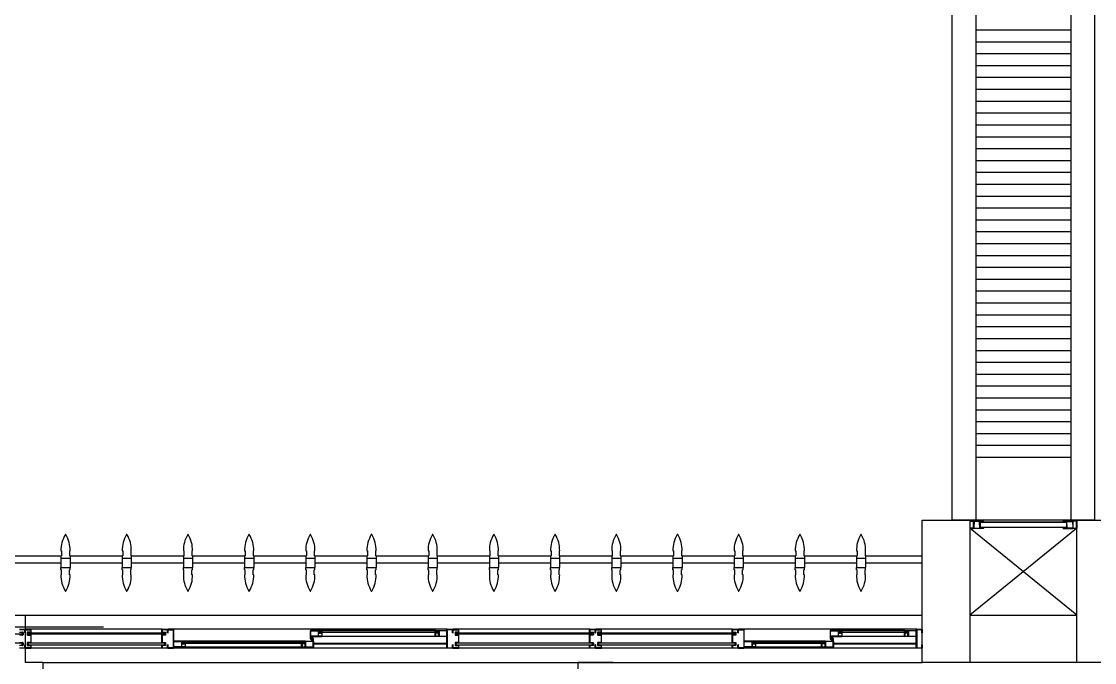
# Model space of a CAD drawing. Header units: millimetres. Extents: x 1887 to 2405, y 1100 to 1335.
# Drawn here: x 2138.969 to 2143.485, y 1243.448 to 1246.149 of the extents above; entities that cross this region are included whole.
import ezdxf

# ---------------------------------------------------------------- set-up
doc = ezdxf.new("R2010")
doc.units = ezdxf.units.MM
doc.linetypes.add('HIDDEN', pattern=[0.375, 0.25, -0.125])
for name, color, linetype in [('AR- ALV1', 235, 'Continuous'), ('AR-ALV', 2, 'Continuous'), ('AR-BRISES', 1, 'Continuous'), ('AR-ESQ', 1, 'Continuous'), ('AR-ESTC', 3, 'Continuous'), ('AR-PEITORIL', 1, 'Continuous'), ('AR-PISO', 1, 'Continuous'), ('AR-SHAFT', 1, 'Continuous'), ('BR-PAINEL', 1, 'Continuous'), ('BR-SUPORTE', 1, 'Continuous'), ('DT-ESQ-BAGUETE-C', 2, 'Continuous'), ('DT-ESQ-BAGUETE-V', 1, 'Continuous'), ('DT-ESQ-CHAPA DOBRADA-V', 1, 'Continuous'), ('DT-ESQ-MARCO-V', 1, 'Continuous'), ('DT-ESQ-PERFIL CADEIRA-C', 2, 'Continuous'), ('DT-ESQ-PERFIL CADEIRA-V', 1, 'Continuous'), ('DT-ESQ-PERFIL U SIMPLES-C', 2, 'Continuous'), ('DT-ESQ-PERFIL U-C', 2, 'Continuous'), ('DT-ESQ-PERFIL U-V', 1, 'Continuous'), ('DT-ESQ-VENEZIANA-C', 2, 'Continuous'), ('DT-ESQ-VENEZIANA-V', 2, 'Continuous'), ('DT-ESQ-VIDRO-C', 2, 'Continuous'), ('DT-ESQ-VIDRO-PROJ', 1, 'HIDDEN'), ('DT-ESQ-VIDRO-V', 2, 'Continuous'), ('insercao', 4, 'Continuous')]:
    doc.layers.add(name, color=color, linetype=linetype)

# ---------------------------------------------------------------- blocks, each defined once
blk = doc.blocks.new('DET-GS-COBERTURA')
at = {"layer": 'AR-PISO', "linetype": 'Continuous'}
for p, q in [((210.8676, -520.5739), (210.8676, -523.9389)), ((210.9676, -520.5739), (210.9676, -523.9389)), ((211.3676, -520.5739), (211.3676, -523.9389)), ((211.4676, -520.5739), (211.4676, -523.9389)), ((210.9676, -521.8739), (211.3676, -521.8739)), ((210.9676, -521.9239), (211.3676, -521.9239)), ((210.9676, -521.9739), (211.3676, -521.9739)), ((210.9676, -522.0239), (211.3676, -522.0239)), ((210.9676, -522.0739), (211.3676, -522.0739)), ((210.9676, -522.1239), (211.3676, -522.1239)), ((210.9676, -522.1739), (211.3676, -522.1739)), ((210.9676, -522.2239), (211.3676, -522.2239)), ((210.9676, -522.2739), (211.3676, -522.2739)), ((210.9676, -522.3239), (211.3676, -522.3239)), ((210.9676, -522.3739), (211.3676, -522.3739)), ((210.9676, -522.4239), (211.3676, -522.4239)), ((210.9676, -522.4739), (211.3676, -522.4739)), ((210.9676, -522.5239), (211.3676, -522.5239)), ((210.9676, -522.5739), (211.3676, -522.5739)), ((210.9676, -522.6239), (211.3676, -522.6239)), ((210.9676, -522.6739), (211.3676, -522.6739)), ((210.9676, -522.7239), (211.3676, -522.7239)), ((210.9676, -522.7739), (211.3676, -522.7739)), ((210.9676, -522.8239), (211.3676, -522.8239)), ((210.9676, -522.8739), (211.3676, -522.8739)), ((210.9676, -522.9239), (211.3676, -522.9239)), ((210.9676, -522.9739), (211.3676, -522.9739)), ((210.9676, -523.0239), (211.3676, -523.0239)), ((210.9676, -523.0739), (211.3676, -523.0739)), ((210.9676, -523.1239), (211.3676, -523.1239)), ((210.9676, -523.1739), (211.3676, -523.1739)), ((210.9676, -523.2239), (211.3676, -523.2239)), ((210.9676, -523.2739), (211.3676, -523.2739)), ((210.9676, -523.3239), (211.3676, -523.3239)), ((210.9676, -523.3739), (211.3676, -523.3739)), ((210.9676, -523.4239), (211.3676, -523.4239)), ((210.9676, -523.4739), (211.3676, -523.4739)), ((210.9676, -523.5239), (211.3676, -523.5239)), ((210.9676, -523.5739), (211.3676, -523.5739)), ((210.9676, -523.6239), (211.3676, -523.6239)), ((210.9676, -523.6739), (211.3676, -523.6739)), ((211.4676, -523.9389), (210.8676, -523.9389))]:
    blk.add_line(p, q, dxfattribs=at)
blk = doc.blocks.new('EF21-P')
at = {"layer": 'DT-ESQ-BAGUETE-C', "ltscale": 0.1}
for points in [[(0.4225, -0.08), (0.409, -0.08), (0.409, -0.0785), (0.422, -0.0785, 0.414214), (0.4225, -0.078), (0.4225, -0.067, 0.414214), (0.422, -0.0665), (0.409, -0.0665), (0.409, -0.065), (0.4225, -0.065, -0.414214), (0.424, -0.0665), (0.424, -0.0785, -0.414214)], [(0.7015, -0.08), (0.715, -0.08), (0.715, -0.0785), (0.702, -0.0785, -0.414214), (0.7015, -0.078), (0.7015, -0.067, -0.414214), (0.702, -0.0665), (0.715, -0.0665), (0.715, -0.065), (0.7015, -0.065, 0.414214), (0.7, -0.0665), (0.7, -0.0785, 0.414214)], [(2.61, -0.08), (2.5965, -0.08), (2.5965, -0.0785), (2.6095, -0.0785, 0.414214), (2.61, -0.078), (2.61, -0.067, 0.414214), (2.6095, -0.0665), (2.5965, -0.0665), (2.5965, -0.065), (2.61, -0.065, -0.414214), (2.6115, -0.0665), (2.6115, -0.0785, -0.414214)], [(3.1015, -0.08), (3.115, -0.08), (3.115, -0.0785), (3.102, -0.0785, -0.414214), (3.1015, -0.078), (3.1015, -0.067, -0.414214), (3.102, -0.0665), (3.115, -0.0665), (3.115, -0.065), (3.1015, -0.065, 0.414214), (3.1, -0.0665), (3.1, -0.0785, 0.414214)], [(0.0735, -0.125), (0.06, -0.125), (0.06, -0.1235), (0.073, -0.1235, 0.414214), (0.0735, -0.123), (0.0735, -0.112, 0.414214), (0.073, -0.1115), (0.06, -0.1115), (0.06, -0.11), (0.0735, -0.11, -0.414214), (0.075, -0.1115), (0.075, -0.1235, -0.414214)], [(0.339, -0.125), (0.3525, -0.125), (0.3525, -0.1235), (0.3395, -0.1235, -0.414214), (0.339, -0.123), (0.339, -0.112, -0.414214), (0.3395, -0.1115), (0.3525, -0.1115), (0.3525, -0.11), (0.339, -0.11, 0.414214), (0.3375, -0.1115), (0.3375, -0.1235, 0.414214)], [(2.0485, -0.125), (2.035, -0.125), (2.035, -0.1235), (2.048, -0.1235, 0.414214), (2.0485, -0.123), (2.0485, -0.112, 0.414214), (2.048, -0.1115), (2.035, -0.1115), (2.035, -0.11), (2.0485, -0.11, -0.414214), (2.05, -0.1115), (2.05, -0.1235, -0.414214)], [(2.5265, -0.125), (2.54, -0.125), (2.54, -0.1235), (2.527, -0.1235, -0.414214), (2.5265, -0.123), (2.5265, -0.112, -0.414214), (2.527, -0.1115), (2.54, -0.1115), (2.54, -0.11), (2.5265, -0.11, 0.414214), (2.525, -0.1115), (2.525, -0.1235, 0.414214)]]:
    blk.add_lwpolyline(points, format="xyb", close=True, dxfattribs=at)
at = {"layer": 'DT-ESQ-BAGUETE-V', "ltscale": 0.1}
for p, q in [((0.4225, -0.065), (0.7015, -0.065)), ((2.61, -0.065), (3.1015, -0.065)), ((0.0735, -0.11), (0.339, -0.11)), ((2.0485, -0.11), (2.5265, -0.11))]:
    blk.add_line(p, q, dxfattribs=at)
at = {"layer": 'DT-ESQ-CHAPA DOBRADA-V', "ltscale": 0.1}
for p, q in [((0.025, -0.077), (0.374, -0.077)), ((0.025, -0.08), (0.374, -0.08)), ((2, -0.077), (2.5615, -0.077)), ((2, -0.08), (2.5615, -0.08))]:
    blk.add_line(p, q, dxfattribs=at)
at = {"layer": 'DT-ESQ-MARCO-V', "ltscale": 0.1}
for p, q in [((0.7985, -0.06), (1.3515, -0.06)), ((1.3985, -0.06), (1.9515, -0.06)), ((3.1985, -0.06), (3.7515, -0.06)), ((0.7985, -0.14), (1.3515, -0.14)), ((1.3985, -0.14), (1.9515, -0.14)), ((3.1985, -0.14), (3.7515, -0.14))]:
    blk.add_line(p, q, dxfattribs=at)
at = {"layer": 'DT-ESQ-PERFIL CADEIRA-C', "ltscale": 0.1}
for p, q in [((0.376, -0.0885), (0.4225, -0.0885)), ((0.75, -0.0885), (0.7015, -0.0885)), ((2.5635, -0.0885), (2.61, -0.0885)), ((3.15, -0.0885), (3.1015, -0.0885)), ((0.025, -0.1335), (0.0735, -0.1335)), ((0.3855, -0.1335), (0.339, -0.1335)), ((2, -0.1335), (2.0485, -0.1335)), ((2.573, -0.1335), (2.5265, -0.1335))]:
    blk.add_line(p, q, dxfattribs=at)
for points in [[(0.4225, -0.087, -1), (0.4225, -0.09), (0.376, -0.09, -0.414214), (0.374, -0.088), (0.374, -0.067, -0.414214), (0.376, -0.065), (0.4075, -0.065, -0.414214), (0.409, -0.0665), (0.409, -0.087)], [(0.409, -0.0885, -0.198913), (0.4079, -0.0881, -0.198913), (0.4075, -0.087), (0.4075, -0.067, 0.414214), (0.407, -0.0665), (0.376, -0.0665, 0.414214), (0.3755, -0.067), (0.3755, -0.088, 0.414214), (0.376, -0.0885)], [(0.7015, -0.09), (0.75, -0.09), (0.75, -0.0885), (0.715, -0.0885, 0.198912), (0.7161, -0.0881, 0.198913), (0.7165, -0.087), (0.7165, -0.067, -0.414214), (0.717, -0.0665), (0.75, -0.0665), (0.75, -0.065), (0.7165, -0.065, 0.414214), (0.715, -0.0665), (0.715, -0.0785), (0.715, -0.08), (0.715, -0.087), (0.7015, -0.087, 1)], [(2.61, -0.087, -1), (2.61, -0.09), (2.5635, -0.09, -0.414214), (2.5615, -0.088), (2.5615, -0.067, -0.414214), (2.5635, -0.065), (2.595, -0.065, -0.414214), (2.5965, -0.0665), (2.5965, -0.087)], [(2.5965, -0.0885, -0.198913), (2.5954, -0.0881, -0.198913), (2.595, -0.087), (2.595, -0.067, 0.414214), (2.5945, -0.0665), (2.5635, -0.0665, 0.414214), (2.563, -0.067), (2.563, -0.088, 0.414214), (2.5635, -0.0885)], [(3.1015, -0.09), (3.15, -0.09), (3.15, -0.0885), (3.115, -0.0885, 0.198912), (3.1161, -0.0881, 0.198913), (3.1165, -0.087), (3.1165, -0.067, -0.414214), (3.117, -0.0665), (3.15, -0.0665), (3.15, -0.065), (3.1165, -0.065, 0.414214), (3.115, -0.0665), (3.115, -0.0785), (3.115, -0.08), (3.115, -0.087), (3.1015, -0.087, 1)], [(0.0735, -0.135), (0.025, -0.135), (0.025, -0.1335), (0.06, -0.1335, -0.198912), (0.0589, -0.1331, -0.198913), (0.0585, -0.132), (0.0585, -0.112, 0.414214), (0.058, -0.1115), (0.025, -0.1115), (0.025, -0.11), (0.0585, -0.11, -0.414214), (0.06, -0.1115), (0.06, -0.1235), (0.06, -0.125), (0.06, -0.132), (0.0735, -0.132, -1)], [(0.339, -0.132, 1), (0.339, -0.135), (0.3855, -0.135, 0.414214), (0.3875, -0.133), (0.3875, -0.112, 0.414214), (0.3855, -0.11), (0.354, -0.11, 0.414214), (0.3525, -0.1115), (0.3525, -0.132)], [(0.3525, -0.1335, 0.198913), (0.3536, -0.1331, 0.198913), (0.354, -0.132), (0.354, -0.112, -0.414214), (0.3545, -0.1115), (0.3855, -0.1115, -0.414214), (0.386, -0.112), (0.386, -0.133, -0.414214), (0.3855, -0.1335)], [(2.0485, -0.135), (2, -0.135), (2, -0.1335), (2.035, -0.1335, -0.198912), (2.0339, -0.1331, -0.198913), (2.0335, -0.132), (2.0335, -0.112, 0.414214), (2.033, -0.1115), (2, -0.1115), (2, -0.11), (2.0335, -0.11, -0.414214), (2.035, -0.1115), (2.035, -0.1235), (2.035, -0.125), (2.035, -0.132), (2.0485, -0.132, -1)], [(2.5265, -0.132, 1), (2.5265, -0.135), (2.573, -0.135, 0.414214), (2.575, -0.133), (2.575, -0.112, 0.414214), (2.573, -0.11), (2.5415, -0.11, 0.414214), (2.54, -0.1115), (2.54, -0.132)], [(2.54, -0.1335, 0.198913), (2.5411, -0.1331, 0.198913), (2.5415, -0.132), (2.5415, -0.112, -0.414214), (2.542, -0.1115), (2.573, -0.1115, -0.414214), (2.5735, -0.112), (2.5735, -0.133, -0.414214), (2.573, -0.1335)]]:
    blk.add_lwpolyline(points, format="xyb", close=True, dxfattribs=at)
at = {"layer": 'DT-ESQ-PERFIL CADEIRA-V', "ltscale": 0.1}
for p, q in [((0.4075, -0.09), (0.7015, -0.09)), ((2.595, -0.09), (3.1015, -0.09)), ((0.0735, -0.135), (0.339, -0.135)), ((2.0485, -0.135), (2.5265, -0.135))]:
    blk.add_line(p, q, dxfattribs=at)
at = {"layer": 'DT-ESQ-PERFIL U SIMPLES-C', "ltscale": 0.1}
for points in [[(0.376, -0.102), (0.384, -0.102), (0.384, -0.1005), (0.376, -0.1005, -0.414214), (0.3755, -0.1), (0.3755, -0.092, -0.414214), (0.376, -0.0915), (0.384, -0.0915), (0.384, -0.09), (0.376, -0.09, 0.414214), (0.374, -0.092), (0.374, -0.1, 0.414214)], [(2.5635, -0.102), (2.5715, -0.102), (2.5715, -0.1005), (2.5635, -0.1005, -0.414214), (2.563, -0.1), (2.563, -0.092, -0.414214), (2.5635, -0.0915), (2.5715, -0.0915), (2.5715, -0.09), (2.5635, -0.09, 0.414214), (2.5615, -0.092), (2.5615, -0.1, 0.414214)], [(0.3855, -0.098), (0.3775, -0.098), (0.3775, -0.0995), (0.3855, -0.0995, -0.414214), (0.386, -0.1), (0.386, -0.108, -0.414214), (0.3855, -0.1085), (0.3775, -0.1085), (0.3775, -0.11), (0.3855, -0.11, 0.414214), (0.3875, -0.108), (0.3875, -0.1, 0.414214)], [(2.573, -0.098), (2.565, -0.098), (2.565, -0.0995), (2.573, -0.0995, -0.414214), (2.5735, -0.1), (2.5735, -0.108, -0.414214), (2.573, -0.1085), (2.565, -0.1085), (2.565, -0.11), (2.573, -0.11, 0.414214), (2.575, -0.108), (2.575, -0.1, 0.414214)]]:
    blk.add_lwpolyline(points, format="xyb", close=True, dxfattribs=at)
at = {"layer": 'DT-ESQ-PERFIL U-C', "ltscale": 0.1}
for points in [[(0, -0.0615, -0.414214), (0.0015, -0.06), (0.0235, -0.06, -0.414214), (0.025, -0.0615), (0.025, -0.1385, -0.414214), (0.0235, -0.14), (0.0015, -0.14, -0.414214), (0, -0.1385), (0, -0.125), (0.0015, -0.125), (0.0015, -0.138, 0.414214), (0.002, -0.1385), (0.023, -0.1385, 0.414214), (0.0235, -0.138), (0.0235, -0.062, 0.414214), (0.023, -0.0615), (0.002, -0.0615, 0.414214), (0.0015, -0.062), (0.0015, -0.075), (0, -0.075)], [(0.775, -0.0615, 0.414214), (0.7735, -0.06), (0.7515, -0.06, 0.414214), (0.75, -0.0615), (0.75, -0.1385, 0.414214), (0.7515, -0.14), (0.7735, -0.14, 0.414214), (0.775, -0.1385), (0.775, -0.125), (0.7735, -0.125), (0.7735, -0.138, -0.414214), (0.773, -0.1385), (0.752, -0.1385, -0.414214), (0.7515, -0.138), (0.7515, -0.062, -0.414214), (0.752, -0.0615), (0.773, -0.0615, -0.414214), (0.7735, -0.062), (0.7735, -0.075), (0.775, -0.075)], [(0.8, -0.1285), (0.8, -0.1385, -0.414214), (0.7985, -0.14), (0.7765, -0.14, -0.414214), (0.775, -0.1385), (0.775, -0.125), (0.7765, -0.125), (0.7765, -0.138, 0.414214), (0.777, -0.1385), (0.798, -0.1385, 0.414214), (0.7985, -0.138), (0.7985, -0.1285), (0.7855, -0.1285, -0.414214), (0.784, -0.127), (0.784, -0.117, -0.414214), (0.7855, -0.1155), (0.7985, -0.1155), (0.7985, -0.0845), (0.7855, -0.0845, -0.414214), (0.784, -0.083), (0.784, -0.073, -0.414214), (0.7855, -0.0715), (0.7985, -0.0715), (0.7985, -0.062, 0.414214), (0.798, -0.0615), (0.777, -0.0615, 0.414214), (0.7765, -0.062), (0.7765, -0.075), (0.775, -0.075), (0.775, -0.0615, -0.414214), (0.7765, -0.06), (0.7985, -0.06, -0.414214), (0.8, -0.0615), (0.8, -0.0715, -0.414214), (0.7985, -0.073), (0.7855, -0.073), (0.7855, -0.083), (0.7985, -0.083), (0.7985, -0.083, -0.414214), (0.8, -0.0845), (0.8, -0.1155, -0.414214), (0.7985, -0.117), (0.7985, -0.117), (0.7855, -0.117), (0.7855, -0.127), (0.7985, -0.127, -0.414214)], [(1.35, -0.1285), (1.35, -0.1385, 0.414214), (1.3515, -0.14), (1.3735, -0.14, 0.414214), (1.375, -0.1385), (1.375, -0.125), (1.3735, -0.125), (1.3735, -0.138, -0.414214), (1.373, -0.1385), (1.352, -0.1385, -0.414214), (1.3515, -0.138), (1.3515, -0.1285), (1.3645, -0.1285, 0.414214), (1.366, -0.127), (1.366, -0.117, 0.414214), (1.3645, -0.1155), (1.3515, -0.1155), (1.3515, -0.0845), (1.3645, -0.0845, 0.414214), (1.366, -0.083), (1.366, -0.073, 0.414214), (1.3645, -0.0715), (1.3515, -0.0715), (1.3515, -0.062, -0.414214), (1.352, -0.0615), (1.373, -0.0615, -0.414214), (1.3735, -0.062), (1.3735, -0.075), (1.375, -0.075), (1.375, -0.0615, 0.414214), (1.3735, -0.06), (1.3515, -0.06, 0.414214), (1.35, -0.0615), (1.35, -0.0715, 0.414214), (1.3515, -0.073), (1.3645, -0.073), (1.3645, -0.083), (1.3515, -0.083), (1.3515, -0.083, 0.414214), (1.35, -0.0845), (1.35, -0.1155, 0.414214), (1.3515, -0.117), (1.3515, -0.117), (1.3645, -0.117), (1.3645, -0.127), (1.3515, -0.127, 0.414214)], [(1.4, -0.1285), (1.4, -0.1385, -0.414214), (1.3985, -0.14), (1.3765, -0.14, -0.414214), (1.375, -0.1385), (1.375, -0.125), (1.3765, -0.125), (1.3765, -0.138, 0.414214), (1.377, -0.1385), (1.398, -0.1385, 0.414214), (1.3985, -0.138), (1.3985, -0.1285), (1.3855, -0.1285, -0.414214), (1.384, -0.127), (1.384, -0.117, -0.414214), (1.3855, -0.1155), (1.3985, -0.1155), (1.3985, -0.0845), (1.3855, -0.0845, -0.414214), (1.384, -0.083), (1.384, -0.073, -0.414214), (1.3855, -0.0715), (1.3985, -0.0715), (1.3985, -0.062, 0.414214), (1.398, -0.0615), (1.377, -0.0615, 0.414214), (1.3765, -0.062), (1.3765, -0.075), (1.375, -0.075), (1.375, -0.0615, -0.414214), (1.3765, -0.06), (1.3985, -0.06, -0.414214), (1.4, -0.0615), (1.4, -0.0715, -0.414214), (1.3985, -0.073), (1.3855, -0.073), (1.3855, -0.083), (1.3985, -0.083), (1.3985, -0.083, -0.414214), (1.4, -0.0845), (1.4, -0.1155, -0.414214), (1.3985, -0.117), (1.3985, -0.117), (1.3855, -0.117), (1.3855, -0.127), (1.3985, -0.127, -0.414214)], [(1.95, -0.1285), (1.95, -0.1385, 0.414214), (1.9515, -0.14), (1.9735, -0.14, 0.414214), (1.975, -0.1385), (1.975, -0.125), (1.9735, -0.125), (1.9735, -0.138, -0.414214), (1.973, -0.1385), (1.952, -0.1385, -0.414214), (1.9515, -0.138), (1.9515, -0.1285), (1.9645, -0.1285, 0.414214), (1.966, -0.127), (1.966, -0.117, 0.414214), (1.9645, -0.1155), (1.9515, -0.1155), (1.9515, -0.0845), (1.9645, -0.0845, 0.414214), (1.966, -0.083), (1.966, -0.073, 0.414214), (1.9645, -0.0715), (1.9515, -0.0715), (1.9515, -0.062, -0.414214), (1.952, -0.0615), (1.973, -0.0615, -0.414214), (1.9735, -0.062), (1.9735, -0.075), (1.975, -0.075), (1.975, -0.0615, 0.414214), (1.9735, -0.06), (1.9515, -0.06, 0.414214), (1.95, -0.0615), (1.95, -0.0715, 0.414214), (1.9515, -0.073), (1.9645, -0.073), (1.9645, -0.083), (1.9515, -0.083), (1.9515, -0.083, 0.414214), (1.95, -0.0845), (1.95, -0.1155, 0.414214), (1.9515, -0.117), (1.9515, -0.117), (1.9645, -0.117), (1.9645, -0.127), (1.9515, -0.127, 0.414214)], [(1.975, -0.0615, -0.414214), (1.9765, -0.06), (1.9985, -0.06, -0.414214), (2, -0.0615), (2, -0.1385, -0.414214), (1.9985, -0.14), (1.9765, -0.14, -0.414214), (1.975, -0.1385), (1.975, -0.125), (1.9765, -0.125), (1.9765, -0.138, 0.414214), (1.977, -0.1385), (1.998, -0.1385, 0.414214), (1.9985, -0.138), (1.9985, -0.062, 0.414214), (1.998, -0.0615), (1.977, -0.0615, 0.414214), (1.9765, -0.062), (1.9765, -0.075), (1.975, -0.075)], [(3.175, -0.0615, 0.414214), (3.1735, -0.06), (3.1515, -0.06, 0.414214), (3.15, -0.0615), (3.15, -0.1385, 0.414214), (3.1515, -0.14), (3.1735, -0.14, 0.414214), (3.175, -0.1385), (3.175, -0.125), (3.1735, -0.125), (3.1735, -0.138, -0.414214), (3.173, -0.1385), (3.152, -0.1385, -0.414214), (3.1515, -0.138), (3.1515, -0.062, -0.414214), (3.152, -0.0615), (3.173, -0.0615, -0.414214), (3.1735, -0.062), (3.1735, -0.075), (3.175, -0.075)], [(3.2, -0.1285), (3.2, -0.1385, -0.414214), (3.1985, -0.14), (3.1765, -0.14, -0.414214), (3.175, -0.1385), (3.175, -0.125), (3.1765, -0.125), (3.1765, -0.138, 0.414214), (3.177, -0.1385), (3.198, -0.1385, 0.414214), (3.1985, -0.138), (3.1985, -0.1285), (3.1855, -0.1285, -0.414214), (3.184, -0.127), (3.184, -0.117, -0.414214), (3.1855, -0.1155), (3.1985, -0.1155), (3.1985, -0.0845), (3.1855, -0.0845, -0.414214), (3.184, -0.083), (3.184, -0.073, -0.414214), (3.1855, -0.0715), (3.1985, -0.0715), (3.1985, -0.062, 0.414214), (3.198, -0.0615), (3.177, -0.0615, 0.414214), (3.1765, -0.062), (3.1765, -0.075), (3.175, -0.075), (3.175, -0.0615, -0.414214), (3.1765, -0.06), (3.1985, -0.06, -0.414214), (3.2, -0.0615), (3.2, -0.0715, -0.414214), (3.1985, -0.073), (3.1855, -0.073), (3.1855, -0.083), (3.1985, -0.083), (3.1985, -0.083, -0.414214), (3.2, -0.0845), (3.2, -0.1155, -0.414214), (3.1985, -0.117), (3.1985, -0.117), (3.1855, -0.117), (3.1855, -0.127), (3.1985, -0.127, -0.414214)], [(3.75, -0.1285), (3.75, -0.1385, 0.414214), (3.7515, -0.14), (3.7735, -0.14, 0.414214), (3.775, -0.1385), (3.775, -0.125), (3.7735, -0.125), (3.7735, -0.138, -0.414214), (3.773, -0.1385), (3.752, -0.1385, -0.414214), (3.7515, -0.138), (3.7515, -0.1285), (3.7645, -0.1285, 0.414214), (3.766, -0.127), (3.766, -0.117, 0.414214), (3.7645, -0.1155), (3.7515, -0.1155), (3.7515, -0.0845), (3.7645, -0.0845, 0.414214), (3.766, -0.083), (3.766, -0.073, 0.414214), (3.7645, -0.0715), (3.7515, -0.0715), (3.7515, -0.062, -0.414214), (3.752, -0.0615), (3.773, -0.0615, -0.414214), (3.7735, -0.062), (3.7735, -0.075), (3.775, -0.075), (3.775, -0.0615, 0.414214), (3.7735, -0.06), (3.7515, -0.06, 0.414214), (3.75, -0.0615), (3.75, -0.0715, 0.414214), (3.7515, -0.073), (3.7645, -0.073), (3.7645, -0.083), (3.7515, -0.083), (3.7515, -0.083, 0.414214), (3.75, -0.0845), (3.75, -0.1155, 0.414214), (3.7515, -0.117), (3.7515, -0.117), (3.7645, -0.117), (3.7645, -0.127), (3.7515, -0.127, 0.414214)]]:
    blk.add_lwpolyline(points, format="xyb", close=True, dxfattribs=at)
at = {"layer": 'DT-ESQ-PERFIL U-V', "ltscale": 0.1}
for p, q in [((0.0235, -0.06), (0.7515, -0.06)), ((1.9985, -0.06), (3.1515, -0.06)), ((0.0235, -0.14), (0.7515, -0.14)), ((1.9985, -0.14), (3.1515, -0.14))]:
    blk.add_line(p, q, dxfattribs=at)
at = {"layer": 'DT-ESQ-VIDRO-C', "ltscale": 0.1}
for points in [[(0.7125, -0.085), (0.7125, -0.082), (0.4115, -0.082), (0.4115, -0.085)], [(1.3625, -0.081), (1.3625, -0.075), (0.7875, -0.075), (0.7875, -0.081)], [(1.9625, -0.081), (1.9625, -0.075), (1.3875, -0.075), (1.3875, -0.081)], [(3.1125, -0.085), (3.1125, -0.082), (2.599, -0.082), (2.599, -0.085)], [(3.7625, -0.081), (3.7625, -0.075), (3.1875, -0.075), (3.1875, -0.081)], [(0.063, -0.13), (0.063, -0.127), (0.3495, -0.127), (0.3495, -0.13)], [(2.038, -0.13), (2.038, -0.127), (2.537, -0.127), (2.537, -0.13)]]:
    blk.add_lwpolyline(points, close=True, dxfattribs=at)
at = {"layer": 'DT-ESQ-VIDRO-PROJ', "ltscale": 0.1}
for points in [[(3.7985, -0.14), (3.7765, -0.14, -0.414214), (3.775, -0.1385), (3.775, -0.125), (3.7765, -0.125), (3.7765, -0.138, 0.414214), (3.777, -0.1385), (3.798, -0.1385, 0.414214)], [(3.7985, -0.1285), (3.7855, -0.1285, -0.414214), (3.784, -0.127), (3.784, -0.117, -0.414214), (3.7855, -0.1155), (3.7985, -0.1155)], [(3.7985, -0.0845), (3.7855, -0.0845, -0.414214), (3.784, -0.083), (3.784, -0.073, -0.414214), (3.7855, -0.0715), (3.7985, -0.0715)], [(3.798, -0.0615), (3.777, -0.0615, 0.414214), (3.7765, -0.062), (3.7765, -0.075), (3.775, -0.075), (3.775, -0.0615, -0.414214), (3.7765, -0.06), (3.7985, -0.06, -0.414214)], [(3.7985, -0.117), (3.7855, -0.117), (3.7855, -0.127), (3.7985, -0.127, -0.414214)]]:
    blk.add_lwpolyline(points, format="xyb", dxfattribs=at)
blk.add_lwpolyline([(3.7985, -0.073), (3.7855, -0.073), (3.7855, -0.083), (3.7985, -0.083)], dxfattribs=at)
for points in [[(4.3625, -0.081), (4.3625, -0.075), (3.7875, -0.075), (3.7875, -0.081)], [(4.3625, -0.119), (4.3625, -0.125), (3.7875, -0.125), (3.7875, -0.119)]]:
    blk.add_lwpolyline(points, close=True, dxfattribs=at)
at = {"layer": 'DT-ESQ-VIDRO-V', "ltscale": 0.1}
for points in [[(1.3625, -0.119), (1.3625, -0.125), (0.7875, -0.125), (0.7875, -0.119)], [(1.9625, -0.119), (1.9625, -0.125), (1.3875, -0.125), (1.3875, -0.119)], [(3.7625, -0.119), (3.7625, -0.125), (3.1875, -0.125), (3.1875, -0.119)]]:
    blk.add_lwpolyline(points, close=True, dxfattribs=at)
blk = doc.blocks.new('BR-MODULO8')
at = {"layer": 'BR-PAINEL'}
for p, q in [((-3.6242, 0.27), (-3.6217, 0.27)), ((-3.6242, 0.25), (-3.6242, 0.24)), ((-3.6242, 0.25), (-3.6217, 0.25)), ((-3.6242, 0.24), (-3.5858, 0.24)), ((-3.6242, 0.24), (-3.6242, 0.2)), ((-3.6217, 0.27), (-3.6217, 0.25)), ((-3.5883, 0.27), (-3.5883, 0.25)), ((-3.5858, 0.27), (-3.5883, 0.27)), ((-3.5858, 0.25), (-3.5883, 0.25)), ((-3.5858, 0.25), (-3.5858, 0.24)), ((-3.5858, 0.24), (-3.5858, 0.2)), ((-3.3667, 0.27), (-3.3642, 0.27)), ((-3.3667, 0.25), (-3.3667, 0.24)), ((-3.3667, 0.25), (-3.3642, 0.25)), ((-3.3667, 0.24), (-3.3283, 0.24)), ((-3.3667, 0.24), (-3.3667, 0.2)), ((-3.3642, 0.27), (-3.3642, 0.25)), ((-3.3308, 0.27), (-3.3308, 0.25)), ((-3.3283, 0.27), (-3.3308, 0.27)), ((-3.3283, 0.25), (-3.3308, 0.25)), ((-3.3283, 0.25), (-3.3283, 0.24)), ((-3.3283, 0.24), (-3.3283, 0.2)), ((-3.1092, 0.27), (-3.1067, 0.27)), ((-3.1092, 0.25), (-3.1092, 0.24)), ((-3.1092, 0.25), (-3.1067, 0.25)), ((-3.1092, 0.24), (-3.0708, 0.24)), ((-3.1092, 0.24), (-3.1092, 0.2)), ((-3.1067, 0.27), (-3.1067, 0.25)), ((-3.0733, 0.27), (-3.0733, 0.25)), ((-3.0708, 0.27), (-3.0733, 0.27)), ((-3.0708, 0.25), (-3.0733, 0.25)), ((-3.0708, 0.25), (-3.0708, 0.24)), ((-3.0708, 0.24), (-3.0708, 0.2)), ((-2.8517, 0.27), (-2.8492, 0.27)), ((-2.8517, 0.25), (-2.8517, 0.24)), ((-2.8517, 0.25), (-2.8492, 0.25)), ((-2.8517, 0.24), (-2.8133, 0.24)), ((-2.8517, 0.24), (-2.8517, 0.2)), ((-2.8492, 0.27), (-2.8492, 0.25)), ((-2.8158, 0.27), (-2.8158, 0.25)), ((-2.8133, 0.27), (-2.8158, 0.27)), ((-2.8133, 0.25), (-2.8158, 0.25)), ((-2.8133, 0.25), (-2.8133, 0.24)), ((-2.8133, 0.24), (-2.8133, 0.2)), ((-2.5942, 0.27), (-2.5917, 0.27)), ((-2.5942, 0.25), (-2.5942, 0.24)), ((-2.5942, 0.25), (-2.5917, 0.25)), ((-2.5942, 0.24), (-2.5558, 0.24)), ((-2.5942, 0.24), (-2.5942, 0.2)), ((-2.5917, 0.27), (-2.5917, 0.25)), ((-2.5583, 0.27), (-2.5583, 0.25)), ((-2.5558, 0.27), (-2.5583, 0.27)), ((-2.5558, 0.25), (-2.5583, 0.25)), ((-2.5558, 0.25), (-2.5558, 0.24)), ((-2.5558, 0.24), (-2.5558, 0.2)), ((-2.3367, 0.27), (-2.3342, 0.27)), ((-2.3367, 0.25), (-2.3367, 0.24)), ((-2.3367, 0.25), (-2.3342, 0.25)), ((-2.3367, 0.24), (-2.2983, 0.24)), ((-2.3367, 0.24), (-2.3367, 0.2)), ((-2.3342, 0.27), (-2.3342, 0.25)), ((-2.3008, 0.27), (-2.3008, 0.25)), ((-2.2983, 0.27), (-2.3008, 0.27)), ((-2.2983, 0.25), (-2.3008, 0.25)), ((-2.2983, 0.25), (-2.2983, 0.24)), ((-2.2983, 0.24), (-2.2983, 0.2)), ((-2.0792, 0.27), (-2.0767, 0.27)), ((-2.0792, 0.25), (-2.0792, 0.24)), ((-2.0792, 0.25), (-2.0767, 0.25)), ((-2.0792, 0.24), (-2.0408, 0.24)), ((-2.0792, 0.24), (-2.0792, 0.2)), ((-2.0767, 0.27), (-2.0767, 0.25)), ((-2.0433, 0.27), (-2.0433, 0.25)), ((-2.0408, 0.27), (-2.0433, 0.27)), ((-2.0408, 0.25), (-2.0433, 0.25)), ((-2.0408, 0.25), (-2.0408, 0.24)), ((-2.0408, 0.24), (-2.0408, 0.2)), ((-1.8217, 0.27), (-1.8192, 0.27)), ((-1.8217, 0.25), (-1.8217, 0.24)), ((-1.8217, 0.25), (-1.8192, 0.25)), ((-1.8217, 0.24), (-1.7833, 0.24)), ((-1.8217, 0.24), (-1.8217, 0.2)), ((-1.8192, 0.27), (-1.8192, 0.25)), ((-1.7858, 0.27), (-1.7858, 0.25)), ((-1.7833, 0.27), (-1.7858, 0.27)), ((-1.7833, 0.25), (-1.7858, 0.25)), ((-1.7833, 0.25), (-1.7833, 0.24)), ((-1.7833, 0.24), (-1.7833, 0.2)), ((-1.5642, 0.27), (-1.5617, 0.27)), ((-1.5642, 0.25), (-1.5642, 0.24)), ((-1.5642, 0.25), (-1.5617, 0.25)), ((-1.5642, 0.24), (-1.5258, 0.24)), ((-1.5642, 0.24), (-1.5642, 0.2)), ((-1.5617, 0.27), (-1.5617, 0.25)), ((-1.5283, 0.27), (-1.5283, 0.25)), ((-1.5258, 0.27), (-1.5283, 0.27)), ((-1.5258, 0.25), (-1.5283, 0.25)), ((-1.5258, 0.25), (-1.5258, 0.24)), ((-1.5258, 0.24), (-1.5258, 0.2)), ((-1.3067, 0.27), (-1.3042, 0.27)), ((-1.3067, 0.25), (-1.3067, 0.24)), ((-1.3067, 0.25), (-1.3042, 0.25)), ((-1.3067, 0.24), (-1.2683, 0.24)), ((-1.3067, 0.24), (-1.3067, 0.2)), ((-1.3042, 0.27), (-1.3042, 0.25)), ((-1.2708, 0.27), (-1.2708, 0.25)), ((-1.2683, 0.27), (-1.2708, 0.27)), ((-1.2683, 0.25), (-1.2708, 0.25)), ((-1.2683, 0.25), (-1.2683, 0.24)), ((-1.2683, 0.24), (-1.2683, 0.2)), ((-1.0492, 0.27), (-1.0467, 0.27)), ((-1.0492, 0.25), (-1.0492, 0.24)), ((-1.0492, 0.25), (-1.0467, 0.25)), ((-1.0492, 0.24), (-1.0108, 0.24)), ((-1.0492, 0.24), (-1.0492, 0.2)), ((-1.0467, 0.27), (-1.0467, 0.25)), ((-1.0133, 0.27), (-1.0133, 0.25)), ((-1.0108, 0.27), (-1.0133, 0.27)), ((-1.0108, 0.25), (-1.0133, 0.25)), ((-1.0108, 0.25), (-1.0108, 0.24)), ((-1.0108, 0.24), (-1.0108, 0.2)), ((-0.7917, 0.27), (-0.7892, 0.27)), ((-0.7917, 0.25), (-0.7917, 0.24)), ((-0.7917, 0.25), (-0.7892, 0.25)), ((-0.7917, 0.24), (-0.7533, 0.24)), ((-0.7917, 0.24), (-0.7917, 0.2)), ((-0.7892, 0.27), (-0.7892, 0.25)), ((-0.7558, 0.27), (-0.7558, 0.25)), ((-0.7533, 0.27), (-0.7558, 0.27)), ((-0.7533, 0.25), (-0.7558, 0.25)), ((-0.7533, 0.25), (-0.7533, 0.24)), ((-0.7533, 0.24), (-0.7533, 0.2)), ((-0.5342, 0.27), (-0.5317, 0.27)), ((-0.5342, 0.25), (-0.5317, 0.25)), ((-0.5342, 0.25), (-0.5342, 0.24)), ((-0.5342, 0.24), (-0.5342, 0.2)), ((-0.5342, 0.24), (-0.4958, 0.24)), ((-0.5317, 0.27), (-0.5317, 0.25)), ((-0.4958, 0.27), (-0.4983, 0.27)), ((-0.4983, 0.27), (-0.4983, 0.25)), ((-0.4958, 0.25), (-0.4983, 0.25)), ((-0.4958, 0.25), (-0.4958, 0.24)), ((-0.4958, 0.24), (-0.4958, 0.2)), ((-0.2767, 0.27), (-0.2742, 0.27)), ((-0.2767, 0.25), (-0.2767, 0.24)), ((-0.2767, 0.25), (-0.2742, 0.25)), ((-0.2767, 0.24), (-0.2383, 0.24)), ((-0.2767, 0.24), (-0.2767, 0.2)), ((-0.2742, 0.27), (-0.2742, 0.25)), ((-0.2408, 0.27), (-0.2408, 0.25)), ((-0.2383, 0.27), (-0.2408, 0.27)), ((-0.2383, 0.25), (-0.2408, 0.25)), ((-0.2383, 0.25), (-0.2383, 0.24)), ((-0.2383, 0.24), (-0.2383, 0.2)), ((-3.6242, 0.2), (-3.5858, 0.2)), ((-3.6242, 0.19), (-3.6242, 0.2)), ((-3.6242, 0.19), (-3.6217, 0.19)), ((-3.6217, 0.17), (-3.6217, 0.19)), ((-3.5858, 0.19), (-3.5883, 0.19)), ((-3.5883, 0.17), (-3.5883, 0.19)), ((-3.5858, 0.19), (-3.5858, 0.2)), ((-3.3667, 0.2), (-3.3283, 0.2)), ((-3.3667, 0.19), (-3.3667, 0.2)), ((-3.3667, 0.19), (-3.3642, 0.19)), ((-3.3642, 0.17), (-3.3642, 0.19)), ((-3.3283, 0.19), (-3.3308, 0.19)), ((-3.3308, 0.17), (-3.3308, 0.19)), ((-3.3283, 0.19), (-3.3283, 0.2)), ((-3.1092, 0.2), (-3.0708, 0.2)), ((-3.1092, 0.19), (-3.1092, 0.2)), ((-3.1092, 0.19), (-3.1067, 0.19)), ((-3.1067, 0.17), (-3.1067, 0.19)), ((-3.0708, 0.19), (-3.0733, 0.19)), ((-3.0733, 0.17), (-3.0733, 0.19)), ((-3.0708, 0.19), (-3.0708, 0.2)), ((-2.8517, 0.2), (-2.8133, 0.2)), ((-2.8517, 0.19), (-2.8517, 0.2)), ((-2.8517, 0.19), (-2.8492, 0.19)), ((-2.8492, 0.17), (-2.8492, 0.19)), ((-2.8133, 0.19), (-2.8158, 0.19)), ((-2.8158, 0.17), (-2.8158, 0.19)), ((-2.8133, 0.19), (-2.8133, 0.2)), ((-2.5942, 0.2), (-2.5558, 0.2)), ((-2.5942, 0.19), (-2.5942, 0.2)), ((-2.5942, 0.19), (-2.5917, 0.19)), ((-2.5917, 0.17), (-2.5917, 0.19)), ((-2.5558, 0.19), (-2.5583, 0.19)), ((-2.5583, 0.17), (-2.5583, 0.19)), ((-2.5558, 0.19), (-2.5558, 0.2)), ((-2.3367, 0.2), (-2.2983, 0.2)), ((-2.3367, 0.19), (-2.3367, 0.2)), ((-2.3367, 0.19), (-2.3342, 0.19)), ((-2.3342, 0.17), (-2.3342, 0.19)), ((-2.2983, 0.19), (-2.3008, 0.19)), ((-2.3008, 0.17), (-2.3008, 0.19)), ((-2.2983, 0.19), (-2.2983, 0.2)), ((-2.0792, 0.2), (-2.0408, 0.2)), ((-2.0792, 0.19), (-2.0792, 0.2)), ((-2.0792, 0.19), (-2.0767, 0.19)), ((-2.0767, 0.17), (-2.0767, 0.19)), ((-2.0408, 0.19), (-2.0433, 0.19)), ((-2.0433, 0.17), (-2.0433, 0.19)), ((-2.0408, 0.19), (-2.0408, 0.2)), ((-1.8217, 0.2), (-1.7833, 0.2)), ((-1.8217, 0.19), (-1.8217, 0.2)), ((-1.8217, 0.19), (-1.8192, 0.19)), ((-1.8192, 0.17), (-1.8192, 0.19)), ((-1.7833, 0.19), (-1.7858, 0.19)), ((-1.7858, 0.17), (-1.7858, 0.19)), ((-1.7833, 0.19), (-1.7833, 0.2)), ((-1.5642, 0.2), (-1.5258, 0.2)), ((-1.5642, 0.19), (-1.5642, 0.2)), ((-1.5642, 0.19), (-1.5617, 0.19)), ((-1.5617, 0.17), (-1.5617, 0.19)), ((-1.5258, 0.19), (-1.5283, 0.19)), ((-1.5283, 0.17), (-1.5283, 0.19)), ((-1.5258, 0.19), (-1.5258, 0.2)), ((-1.3067, 0.2), (-1.2683, 0.2)), ((-1.3067, 0.19), (-1.3067, 0.2)), ((-1.3067, 0.19), (-1.3042, 0.19)), ((-1.3042, 0.17), (-1.3042, 0.19)), ((-1.2683, 0.19), (-1.2708, 0.19)), ((-1.2708, 0.17), (-1.2708, 0.19)), ((-1.2683, 0.19), (-1.2683, 0.2)), ((-1.0492, 0.2), (-1.0108, 0.2)), ((-1.0492, 0.19), (-1.0492, 0.2)), ((-1.0492, 0.19), (-1.0467, 0.19)), ((-1.0467, 0.17), (-1.0467, 0.19)), ((-1.0108, 0.19), (-1.0133, 0.19)), ((-1.0133, 0.17), (-1.0133, 0.19)), ((-1.0108, 0.19), (-1.0108, 0.2)), ((-0.7917, 0.2), (-0.7533, 0.2)), ((-0.7917, 0.19), (-0.7917, 0.2)), ((-0.7917, 0.19), (-0.7892, 0.19)), ((-0.7892, 0.17), (-0.7892, 0.19)), ((-0.7533, 0.19), (-0.7558, 0.19)), ((-0.7558, 0.17), (-0.7558, 0.19)), ((-0.7533, 0.19), (-0.7533, 0.2)), ((-0.5342, 0.19), (-0.5342, 0.2)), ((-0.5342, 0.2), (-0.4958, 0.2)), ((-0.5342, 0.19), (-0.5317, 0.19)), ((-0.5317, 0.17), (-0.5317, 0.19)), ((-0.4983, 0.17), (-0.4983, 0.19)), ((-0.4958, 0.19), (-0.4983, 0.19)), ((-0.4958, 0.19), (-0.4958, 0.2)), ((-0.2767, 0.2), (-0.2383, 0.2)), ((-0.2767, 0.19), (-0.2767, 0.2)), ((-0.2767, 0.19), (-0.2742, 0.19)), ((-0.2742, 0.17), (-0.2742, 0.19)), ((-0.2383, 0.19), (-0.2408, 0.19)), ((-0.2408, 0.17), (-0.2408, 0.19)), ((-0.2383, 0.19), (-0.2383, 0.2)), ((-3.6242, 0.17), (-3.6217, 0.17)), ((-3.5858, 0.17), (-3.5883, 0.17)), ((-3.3667, 0.17), (-3.3642, 0.17)), ((-3.3283, 0.17), (-3.3308, 0.17)), ((-3.1092, 0.17), (-3.1067, 0.17)), ((-3.0708, 0.17), (-3.0733, 0.17)), ((-2.8517, 0.17), (-2.8492, 0.17)), ((-2.8133, 0.17), (-2.8158, 0.17)), ((-2.5942, 0.17), (-2.5917, 0.17)), ((-2.5558, 0.17), (-2.5583, 0.17)), ((-2.3367, 0.17), (-2.3342, 0.17)), ((-2.2983, 0.17), (-2.3008, 0.17)), ((-2.0792, 0.17), (-2.0767, 0.17)), ((-2.0408, 0.17), (-2.0433, 0.17)), ((-1.8217, 0.17), (-1.8192, 0.17)), ((-1.7833, 0.17), (-1.7858, 0.17)), ((-1.5642, 0.17), (-1.5617, 0.17)), ((-1.5258, 0.17), (-1.5283, 0.17)), ((-1.3067, 0.17), (-1.3042, 0.17)), ((-1.2683, 0.17), (-1.2708, 0.17)), ((-1.0492, 0.17), (-1.0467, 0.17)), ((-1.0108, 0.17), (-1.0133, 0.17)), ((-0.7917, 0.17), (-0.7892, 0.17)), ((-0.7533, 0.17), (-0.7558, 0.17)), ((-0.5342, 0.17), (-0.5317, 0.17)), ((-0.4958, 0.17), (-0.4983, 0.17)), ((-0.2767, 0.17), (-0.2742, 0.17)), ((-0.2383, 0.17), (-0.2408, 0.17))]:
    blk.add_line(p, q, dxfattribs=at)
for centre, radius, start, end in [((-3.4992, 0.2739), 0.1251, 148.4721, 181.772), ((-3.605, 0.3387), 0.001, 37.1012, 142.8988), ((-3.7108, 0.2739), 0.1251, 358.228, 31.5279), ((-3.2417, 0.2739), 0.1251, 148.4721, 181.772), ((-3.3475, 0.3387), 0.001, 37.1012, 142.8988), ((-3.4533, 0.2739), 0.1251, 358.228, 31.5279), ((-2.9842, 0.2739), 0.1251, 148.4721, 181.772), ((-3.09, 0.3387), 0.001, 37.1012, 142.8988), ((-3.1958, 0.2739), 0.1251, 358.228, 31.5279), ((-2.7267, 0.2739), 0.1251, 148.4721, 181.772), ((-2.8325, 0.3387), 0.001, 37.1012, 142.8988), ((-2.9383, 0.2739), 0.1251, 358.228, 31.5279), ((-2.4692, 0.2739), 0.1251, 148.4721, 181.772), ((-2.575, 0.3387), 0.001, 37.1012, 142.8988), ((-2.6808, 0.2739), 0.1251, 358.228, 31.5279), ((-2.2117, 0.2739), 0.1251, 148.4721, 181.772), ((-2.3175, 0.3387), 0.001, 37.1012, 142.8988), ((-2.4233, 0.2739), 0.1251, 358.228, 31.5279), ((-1.9542, 0.2739), 0.1251, 148.4721, 181.772), ((-2.06, 0.3387), 0.001, 37.1012, 142.8988), ((-2.1658, 0.2739), 0.1251, 358.228, 31.5279), ((-1.6967, 0.2739), 0.1251, 148.4721, 181.772), ((-1.8025, 0.3387), 0.001, 37.1012, 142.8988), ((-1.9083, 0.2739), 0.1251, 358.228, 31.5279), ((-1.4392, 0.2739), 0.1251, 148.4721, 181.772), ((-1.545, 0.3387), 0.001, 37.1012, 142.8988), ((-1.6508, 0.2739), 0.1251, 358.228, 31.5279), ((-1.1817, 0.2739), 0.1251, 148.4721, 181.772), ((-1.2875, 0.3387), 0.001, 37.1012, 142.8988), ((-1.3933, 0.2739), 0.1251, 358.228, 31.5279), ((-0.9242, 0.2739), 0.1251, 148.4721, 181.772), ((-1.03, 0.3387), 0.001, 37.1012, 142.8988), ((-1.1358, 0.2739), 0.1251, 358.228, 31.5279), ((-0.6667, 0.2739), 0.1251, 148.4721, 181.772), ((-0.7725, 0.3387), 0.001, 37.1012, 142.8988), ((-0.8783, 0.2739), 0.1251, 358.228, 31.5279), ((-0.4092, 0.2739), 0.1251, 148.4721, 181.772), ((-0.515, 0.3387), 0.001, 37.1012, 142.8988), ((-0.6208, 0.2739), 0.1251, 358.228, 31.5279), ((-0.1517, 0.2739), 0.1251, 148.4721, 181.772), ((-0.2575, 0.3387), 0.001, 37.1012, 142.8988), ((-0.3633, 0.2739), 0.1251, 358.228, 31.5279), ((-3.4992, 0.1661), 0.1251, 178.228, 211.5279), ((-3.7108, 0.1661), 0.1251, 328.4721, 1.772), ((-3.2417, 0.1661), 0.1251, 178.228, 211.5279), ((-3.4533, 0.1661), 0.1251, 328.4721, 1.772), ((-2.9842, 0.1661), 0.1251, 178.228, 211.5279), ((-3.1958, 0.1661), 0.1251, 328.4721, 1.772), ((-2.7267, 0.1661), 0.1251, 178.228, 211.5279), ((-2.9383, 0.1661), 0.1251, 328.4721, 1.772), ((-2.4692, 0.1661), 0.1251, 178.228, 211.5279), ((-2.6808, 0.1661), 0.1251, 328.4721, 1.772), ((-2.2117, 0.1661), 0.1251, 178.228, 211.5279), ((-2.4233, 0.1661), 0.1251, 328.4721, 1.772), ((-1.9542, 0.1661), 0.1251, 178.228, 211.5279), ((-2.1658, 0.1661), 0.1251, 328.4721, 1.772), ((-1.6967, 0.1661), 0.1251, 178.228, 211.5279), ((-1.9083, 0.1661), 0.1251, 328.4721, 1.772), ((-1.4392, 0.1661), 0.1251, 178.228, 211.5279), ((-1.6508, 0.1661), 0.1251, 328.4721, 1.772), ((-1.1817, 0.1661), 0.1251, 178.228, 211.5279), ((-1.3933, 0.1661), 0.1251, 328.4721, 1.772), ((-0.9242, 0.1661), 0.1251, 178.228, 211.5279), ((-1.1358, 0.1661), 0.1251, 328.4721, 1.772), ((-0.6667, 0.1661), 0.1251, 178.228, 211.5279), ((-0.8783, 0.1661), 0.1251, 328.4721, 1.772), ((-0.4092, 0.1661), 0.1251, 178.228, 211.5279), ((-0.6208, 0.1661), 0.1251, 328.4721, 1.772), ((-0.1517, 0.1661), 0.1251, 178.228, 211.5279), ((-0.3633, 0.1661), 0.1251, 328.4721, 1.772), ((-3.605, 0.1013), 0.001, 217.1012, 322.8988), ((-3.3475, 0.1013), 0.001, 217.1012, 322.8988), ((-3.09, 0.1013), 0.001, 217.1012, 322.8988), ((-2.8325, 0.1013), 0.001, 217.1012, 322.8988), ((-2.575, 0.1013), 0.001, 217.1012, 322.8988), ((-2.3175, 0.1013), 0.001, 217.1012, 322.8988), ((-2.06, 0.1013), 0.001, 217.1012, 322.8988), ((-1.8025, 0.1013), 0.001, 217.1012, 322.8988), ((-1.545, 0.1013), 0.001, 217.1012, 322.8988), ((-1.2875, 0.1013), 0.001, 217.1012, 322.8988), ((-1.03, 0.1013), 0.001, 217.1012, 322.8988), ((-0.7725, 0.1013), 0.001, 217.1012, 322.8988), ((-0.515, 0.1013), 0.001, 217.1012, 322.8988), ((-0.2575, 0.1013), 0.001, 217.1012, 322.8988)]:
    blk.add_arc(centre, radius, start, end, dxfattribs=at)
at = {"layer": 'BR-SUPORTE'}
for p, q in [((-3.8433, 0.25), (-3.6217, 0.25)), ((-3.5858, 0.25), (-3.3642, 0.25)), ((-3.3283, 0.25), (-3.1067, 0.25)), ((-3.0708, 0.25), (-2.8492, 0.25)), ((-2.8133, 0.25), (-2.5917, 0.25)), ((-2.5558, 0.25), (-2.3342, 0.25)), ((-2.2983, 0.25), (-2.0767, 0.25)), ((-2.0408, 0.25), (-1.8192, 0.25)), ((-1.7833, 0.25), (-1.5617, 0.25)), ((-1.5258, 0.25), (-1.3042, 0.25)), ((-1.2683, 0.25), (-1.0467, 0.25)), ((-1.0108, 0.25), (-0.7892, 0.25)), ((-0.7533, 0.25), (-0.5317, 0.25)), ((-0.4958, 0.25), (-0.2742, 0.25)), ((-0.2383, 0.25), (0, 0.25)), ((-3.8433, 0.22), (-3.6242, 0.22)), ((-3.5858, 0.22), (-3.3667, 0.22)), ((-3.3283, 0.22), (-3.1092, 0.22)), ((-3.0708, 0.22), (-2.8517, 0.22)), ((-2.8133, 0.22), (-2.5942, 0.22)), ((-2.5558, 0.22), (-2.3367, 0.22)), ((-2.2983, 0.22), (-2.0792, 0.22)), ((-2.0408, 0.22), (-1.8217, 0.22)), ((-1.7833, 0.22), (-1.5642, 0.22)), ((-1.5258, 0.22), (-1.3067, 0.22)), ((-1.2683, 0.22), (-1.0492, 0.22)), ((-1.0108, 0.22), (-0.7917, 0.22)), ((-0.7533, 0.22), (-0.5342, 0.22)), ((-0.4958, 0.22), (-0.2767, 0.22)), ((-0.2383, 0.22), (0, 0.22))]:
    blk.add_line(p, q, dxfattribs=at)
blk = doc.blocks.new('EF01C-P')
at = {"layer": 'DT-ESQ-BAGUETE-C', "ltscale": 0.1}
for points in [[(0.0015, 0.035), (0.015, 0.035), (0.015, 0.0335), (0.0015, 0.0335), (0.0015, 0.005), (0.015, 0.005), (0.015, 0.0035), (0.0015, 0.0035, -0.414214), (0, 0.005), (0, 0.0335, -0.414214)], [(0.4485, 0.035), (0.435, 0.035), (0.435, 0.0335), (0.4485, 0.0335), (0.4485, 0.005), (0.435, 0.005), (0.435, 0.0035), (0.4485, 0.0035, 0.414214), (0.45, 0.005), (0.45, 0.0335, 0.414214)]]:
    blk.add_lwpolyline(points, format="xyb", close=True, dxfattribs=at)
at = {"layer": 'DT-ESQ-PERFIL CADEIRA-C', "ltscale": 0.1}
for points in [[(0.01, 0.0015), (0.01, 0.003), (0.0015, 0.003, 1), (0.0015, 0), (0.015, 0, 0.414214), (0.0165, 0.0015), (0.0165, 0.0335), (0.043, 0.0335)], [(0.043, 0.0065), (0.018, 0.0065), (0.018, 0.0165), (0.0165, 0.0165), (0.0165, 0.0065, 0.414214), (0.018, 0.005), (0.043, 0.005), (0.0565, 0.005, 1), (0.0565, 0.008), (0.043, 0.008), (0.043, 0.02), (0.043, 0.032), (0.0565, 0.032, 1), (0.0565, 0.035), (0.043, 0.035), (0.0165, 0.035, 0.414214), (0.015, 0.0335), (0.015, 0.0015), (0.0015, 0.0015)], [(0.0415, 0.02), (0.0415, 0.032, -0.414214), (0.043, 0.0335), (0.0565, 0.0335)], [(0.0415, 0.02), (0.0415, 0.008, 0.414214), (0.043, 0.0065), (0.0565, 0.0065)], [(0.407, 0.0065), (0.432, 0.0065), (0.432, 0.0165), (0.4335, 0.0165), (0.4335, 0.0065, -0.414214), (0.432, 0.005), (0.407, 0.005), (0.3935, 0.005, -1), (0.3935, 0.008), (0.407, 0.008), (0.407, 0.02), (0.407, 0.032), (0.3935, 0.032, -1), (0.3935, 0.035), (0.407, 0.035), (0.4335, 0.035, -0.414214), (0.435, 0.0335), (0.435, 0.0015), (0.4485, 0.0015)], [(0.4085, 0.02), (0.4085, 0.032, 0.414214), (0.407, 0.0335), (0.3935, 0.0335)], [(0.4085, 0.02), (0.4085, 0.008, -0.414214), (0.407, 0.0065), (0.3935, 0.0065)], [(0.44, 0.0015), (0.44, 0.003), (0.4485, 0.003, -1), (0.4485, 0), (0.435, 0, -0.414214), (0.4335, 0.0015), (0.4335, 0.0335), (0.407, 0.0335)]]:
    blk.add_lwpolyline(points, format="xyb", dxfattribs=at)
at = {"layer": 'DT-ESQ-PERFIL CADEIRA-V', "ltscale": 0.1}
blk.add_line((0.015, 0), (0.435, 0), dxfattribs=at)
at = {"layer": 'DT-ESQ-VENEZIANA-C', "ltscale": 0.1}
for p, q in [((0.043, 0.0105), (0.407, 0.0105)), ((0.043, 0.009), (0.407, 0.009))]:
    blk.add_line(p, q, dxfattribs=at)
at = {"layer": 'DT-ESQ-VENEZIANA-V', "ltscale": 0.1}
blk.add_line((0.043, 0.031), (0.407, 0.031), dxfattribs=at)

msp = doc.modelspace()

# ---------------------------------------------------------------- linework, layer by layer
at = {"layer": 'AR- ALV1'}
msp.add_line((2137.6097, 1243.5985), (2139.3148, 1243.5985), dxfattribs=at)
at = {"layer": 'AR-ALV'}
for p, q in [((2137.6097, 1243.6485), (2138.9847, 1243.6485)), ((2138.9847, 1243.6485), (2138.9847, 1243.4485)), ((2142.9597, 1243.6485), (2143.4097, 1243.6485)), ((2139.0597, 1243.4485), (2138.9847, 1243.4485)), ((2139.0597, 1243.4485), (2139.0597, 1239.9985)), ((2141.3097, 1243.4485), (2141.3097, 1239.9985)), ((2141.3097, 1243.4485), (2141.4597, 1243.4485)), ((2141.4597, 1243.4485), (2141.3097, 1243.4485)), ((2143.4097, 1243.4485), (2142.9597, 1243.4485))]:
    msp.add_line(p, q, dxfattribs=at)
at = {"layer": 'AR-ESTC'}
for points in [[(2142.9597, 1244.0485), (2142.9597, 1243.4485), (2142.7597, 1243.4485), (2142.7597, 1244.0485)], [(2143.6097, 1244.0485), (2143.6097, 1243.4485), (2143.4097, 1243.4485), (2143.4097, 1244.0485)]]:
    msp.add_lwpolyline(points, close=True, dxfattribs=at)
at = {"layer": 'AR-PEITORIL'}
for p, q in [((2138.9847, 1243.6485), (2142.7597, 1243.6485)), ((2139.0597, 1243.4485), (2142.7597, 1243.4485))]:
    msp.add_line(p, q, dxfattribs=at)
at = {"layer": 'AR-SHAFT'}
for p, q in [((2143.4082, 1244.0135), (2142.9597, 1243.6485)), ((2143.4097, 1243.6485), (2142.9612, 1244.0135))]:
    msp.add_line(p, q, dxfattribs=at)

# ---------------------------------------------------------------- block references
at = {"layer": 'AR-BRISES'}
msp.add_blockref('BR-MODULO8', (2142.7597, 1243.6485), dxfattribs=at)
at = {"layer": 'AR-ESQ', "rotation": 180}
for name, p in [('EF01C-P', (2143.4097, 1244.0485)), ('EF21-P', (2142.7597, 1243.4485))]:
    msp.add_blockref(name, p, dxfattribs=at)
at = {"layer": 'insercao'}
msp.add_blockref('DET-GS-COBERTURA', (1932.017, 1767.9874), dxfattribs=at)

doc.saveas('drawing.dxf')
